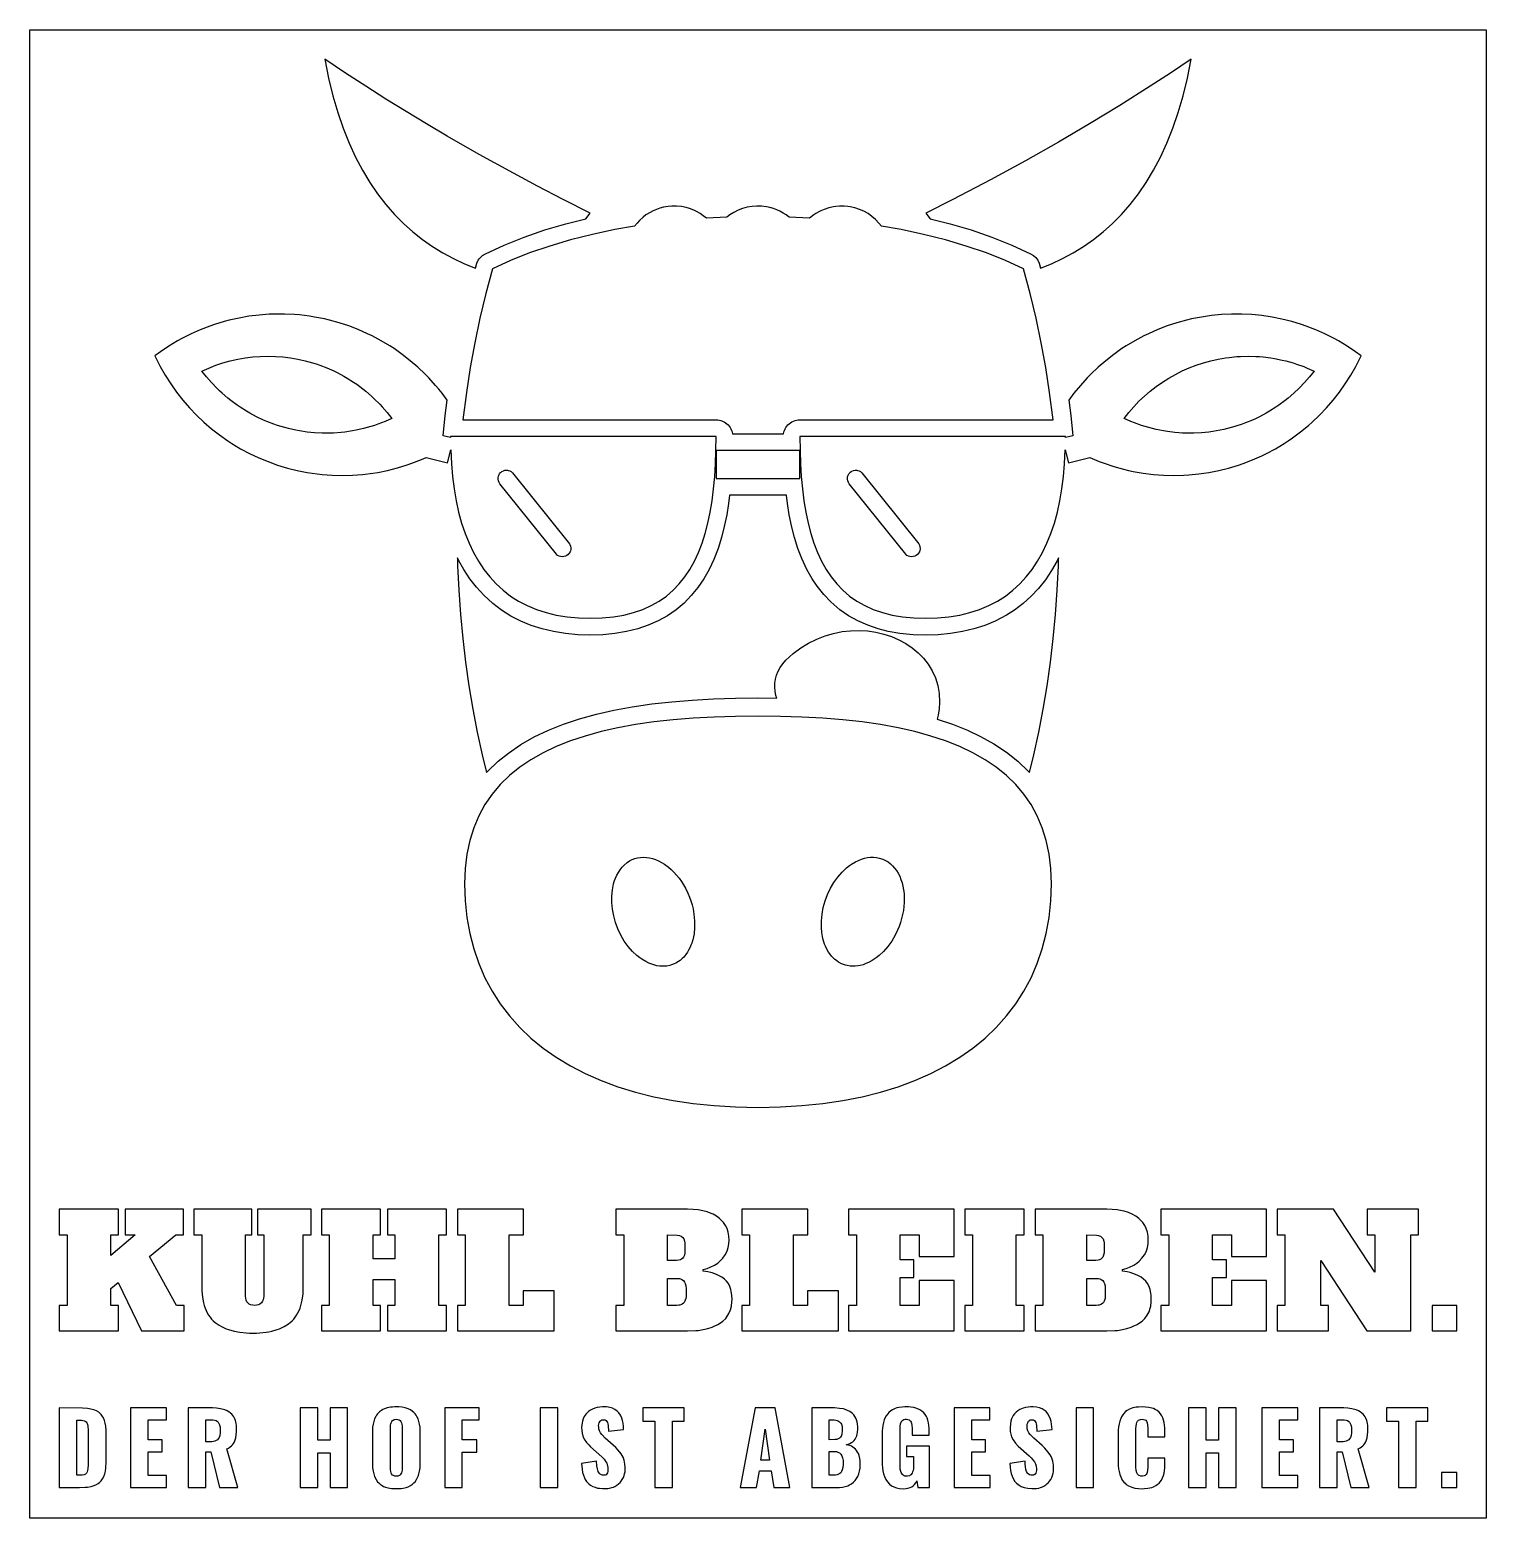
# Model space of a CAD drawing. Header units: millimetres. Extents: x 0 to 272, y 0 to 277.
import ezdxf

# ---------------------------------------------------------------- set-up
doc = ezdxf.new("R2010")
doc.units = ezdxf.units.MM

msp = doc.modelspace()

# ---------------------------------------------------------------- linework, layer by layer
at = {"layer": 'ENTGITTERRAHMEN'}
msp.add_lwpolyline([(0.5, 277.439), (271.5, 277.439), (271.5, 0.5), (0.5, 0.5)], close=True, dxfattribs=at)
at = {"layer": 'MOTIV'}
for points in [[(63.031, 266.932), (59.252, 269.39), (55.4, 271.939), (56.104, 268.458), (56.912, 265.162), (57.822, 262.047), (58.831, 259.108), (59.934, 256.34), (61.128, 253.739), (62.411, 251.301), (63.778, 249.021), (65.226, 246.894), (66.752, 244.916), (68.353, 243.083), (70.025, 241.389), (71.765, 239.831), (73.568, 238.404), (75.433, 237.103), (77.356, 235.924), (79.332, 234.863), (81.359, 233.914), (83.407, 233.085), (83.681, 234.041), (83.948, 234.582), (84.119, 234.831), (84.53, 235.274), (84.766, 235.463), (85.287, 235.769), (88.796, 237.393), (92.493, 238.868), (96.36, 240.197), (100.257, 241.348), (103.952, 242.279), (104.8, 243.339), (99.756, 245.888), (95.002, 248.347), (90.5, 250.733), (84.142, 254.217), (78.15, 257.639), (74.298, 259.917), (70.519, 262.213), (66.775, 264.546)], [(214.178, 262.047), (215.088, 265.162), (215.896, 268.458), (216.6, 271.939), (212.748, 269.39), (208.969, 266.932), (203.355, 263.374), (197.702, 259.917), (191.886, 256.501), (185.785, 253.065), (179.278, 249.548), (172.244, 245.888), (167.2, 243.339), (168.048, 242.279), (171.743, 241.348), (175.64, 240.197), (179.507, 238.868), (183.204, 237.393), (186.713, 235.769), (187.234, 235.463), (187.686, 235.063), (187.881, 234.831), (188.052, 234.582), (188.319, 234.041), (188.593, 233.085), (190.641, 233.914), (192.668, 234.863), (194.644, 235.924), (196.567, 237.103), (198.432, 238.404), (200.235, 239.831), (201.975, 241.389), (203.647, 243.083), (205.248, 244.916), (206.774, 246.894), (208.222, 249.021), (209.589, 251.301), (210.872, 253.739), (212.066, 256.34), (213.169, 259.108)], [(119.286, 244.571), (118.406, 244.418), (117.758, 244.247), (117.125, 244.029), (116.509, 243.766), (115.915, 243.457), (115.16, 242.979), (114.627, 242.574), (113.965, 241.974), (113.509, 241.483), (113.044, 240.895), (109.35, 240.252), (105.182, 239.372), (101.141, 238.356), (97.244, 237.205), (93.509, 235.918), (89.955, 234.497), (86.6, 232.939), (85.367, 228.376), (84.268, 223.791), (83.299, 219.188), (82.459, 214.571), (81.746, 209.945), (81.11, 204.859), (128.2, 204.859), (128.508, 204.844), (128.813, 204.798), (129.112, 204.723), (129.402, 204.619), (129.68, 204.486), (129.944, 204.326), (130.191, 204.142), (130.418, 203.933), (130.624, 203.704), (130.806, 203.455), (130.962, 203.19), (131.092, 202.91), (131.193, 202.619), (131.274, 202.259), (140.726, 202.259), (140.807, 202.619), (140.908, 202.91), (141.038, 203.19), (141.194, 203.455), (141.376, 203.704), (141.582, 203.933), (141.809, 204.142), (142.056, 204.326), (142.32, 204.486), (142.598, 204.619), (142.888, 204.723), (143.187, 204.798), (143.492, 204.844), (143.8, 204.859), (190.89, 204.859), (190.254, 209.945), (189.541, 214.571), (188.701, 219.188), (187.732, 223.791), (186.633, 228.376), (185.4, 232.939), (182.045, 234.497), (178.491, 235.918), (174.756, 237.205), (170.859, 238.356), (166.818, 239.372), (162.65, 240.252), (158.956, 240.895), (158.491, 241.483), (157.875, 242.13), (157.199, 242.713), (156.468, 243.227), (155.691, 243.668), (154.875, 244.029), (154.027, 244.31), (153.156, 244.505), (152.714, 244.571), (152.047, 244.628), (151.153, 244.628), (150.486, 244.571), (150.044, 244.505), (149.173, 244.31), (148.325, 244.029), (147.709, 243.766), (147.31, 243.565), (146.732, 243.227), (146.36, 242.979), (145.599, 242.379), (141.782, 242.566), (141.24, 242.979), (140.678, 243.345), (140.091, 243.668), (139.482, 243.947), (138.855, 244.18), (138.211, 244.367), (137.556, 244.505), (136.669, 244.615), (135.777, 244.637), (134.886, 244.571), (134.006, 244.418), (133.145, 244.18), (132.312, 243.859), (131.515, 243.457), (130.76, 242.979), (130.218, 242.566), (126.401, 242.379), (125.821, 242.848), (125.268, 243.227), (124.69, 243.565), (124.088, 243.859), (123.255, 244.18), (122.611, 244.367), (121.735, 244.541), (120.847, 244.628), (119.953, 244.628)], [(64.199, 220.473), (63.352, 220.886), (61.627, 221.648), (59.868, 222.324), (58.077, 222.914), (56.259, 223.414), (55.342, 223.631), (53.493, 223.997), (52.562, 224.146), (50.691, 224.375), (49.751, 224.454), (47.868, 224.545), (46.926, 224.555), (45.041, 224.507), (43.161, 224.366), (41.29, 224.134), (39.433, 223.809), (37.594, 223.394), (36.683, 223.153), (34.879, 222.604), (33.988, 222.296), (32.23, 221.616), (30.508, 220.85), (28.825, 220), (27.999, 219.545), (26.383, 218.574), (24.817, 217.525), (23.791, 216.772), (24.343, 215.626), (24.778, 214.789), (25.71, 213.15), (26.72, 211.558), (27.807, 210.018), (28.968, 208.533), (30.201, 207.107), (31.503, 205.743), (32.87, 204.445), (34.298, 203.215), (35.786, 202.057), (37.328, 200.973), (38.119, 200.46), (39.737, 199.492), (41.401, 198.605), (43.106, 197.801), (44.848, 197.082), (46.624, 196.449), (48.429, 195.903), (50.258, 195.447), (52.107, 195.081), (53.972, 194.807), (54.909, 194.704), (56.79, 194.567), (58.674, 194.523), (60.559, 194.571), (62.439, 194.712), (64.31, 194.945), (65.24, 195.096), (67.089, 195.466), (68.917, 195.926), (70.721, 196.475), (71.612, 196.782), (73.37, 197.463), (74.282, 197.857), (78.232, 196.869), (78.839, 199.295), (78.964, 196.705), (79.171, 194.315), (79.462, 192.013), (79.839, 189.802), (80.303, 187.683), (80.855, 185.659), (81.496, 183.732), (82.228, 181.904), (83.051, 180.178), (83.966, 178.556), (84.975, 177.039), (86.079, 175.631), (87.279, 174.334), (88.575, 173.149), (89.97, 172.08), (91.465, 171.128), (93.059, 170.296), (94.756, 169.585), (96.555, 168.999), (98.457, 168.538), (100.465, 168.207), (102.579, 168.007), (104.8, 167.939), (107.008, 168.007), (109.084, 168.207), (111.031, 168.538), (112.853, 168.999), (114.553, 169.585), (116.134, 170.296), (117.601, 171.128), (118.956, 172.08), (120.202, 173.149), (121.343, 174.334), (122.383, 175.631), (123.325, 177.039), (124.172, 178.556), (124.927, 180.178), (125.595, 181.904), (126.178, 183.732), (126.679, 185.659), (127.103, 187.683), (127.452, 189.802), (127.731, 192.013), (127.941, 194.315), (128.087, 196.705), (128.172, 199.18), (128.2, 201.739), (78.8, 201.739), (78.803, 201.551), (77.414, 201.898), (77.793, 205.654), (78.161, 208.552), (77.221, 209.81), (76.632, 210.545), (76.024, 211.266), (74.756, 212.661), (74.097, 213.335), (72.73, 214.634), (71.302, 215.863), (69.814, 217.022), (68.272, 218.106), (67.481, 218.619), (65.863, 219.586)], [(226.017, 224.543), (224.132, 224.545), (222.249, 224.454), (220.372, 224.272), (218.507, 223.997), (216.658, 223.631), (215.741, 223.414), (213.923, 222.914), (212.132, 222.324), (210.373, 221.648), (208.648, 220.886), (207.801, 220.473), (206.137, 219.586), (204.519, 218.619), (203.728, 218.106), (202.186, 217.022), (200.698, 215.863), (199.27, 214.634), (197.903, 213.335), (197.244, 212.661), (195.976, 211.266), (194.779, 209.81), (193.839, 208.552), (194.207, 205.654), (194.586, 201.898), (193.197, 201.551), (193.2, 201.739), (143.8, 201.739), (143.828, 199.18), (143.913, 196.705), (144.059, 194.315), (144.269, 192.013), (144.548, 189.802), (144.897, 187.683), (145.321, 185.659), (145.822, 183.732), (146.405, 181.904), (147.073, 180.178), (147.828, 178.556), (148.675, 177.039), (149.617, 175.631), (150.657, 174.334), (151.798, 173.149), (153.044, 172.08), (154.399, 171.128), (155.866, 170.296), (157.447, 169.585), (159.147, 168.999), (160.969, 168.538), (162.916, 168.207), (164.992, 168.007), (167.2, 167.939), (169.421, 168.007), (171.535, 168.207), (173.543, 168.538), (175.445, 168.999), (177.244, 169.585), (178.941, 170.296), (180.535, 171.128), (182.03, 172.08), (183.425, 173.149), (184.721, 174.334), (185.921, 175.631), (187.025, 177.039), (188.034, 178.556), (188.949, 180.178), (189.772, 181.904), (190.504, 183.732), (191.145, 185.659), (191.697, 187.683), (192.161, 189.802), (192.538, 192.013), (192.829, 194.315), (193.036, 196.705), (193.161, 199.295), (193.768, 196.869), (197.718, 197.857), (199.505, 197.112), (200.388, 196.782), (202.178, 196.189), (203.994, 195.684), (204.911, 195.466), (205.833, 195.269), (207.69, 194.945), (209.561, 194.712), (210.5, 194.63), (211.441, 194.571), (213.326, 194.523), (215.21, 194.567), (216.151, 194.624), (218.028, 194.807), (219.893, 195.081), (220.82, 195.253), (221.742, 195.447), (223.571, 195.903), (225.376, 196.449), (226.268, 196.754), (228.027, 197.431), (229.752, 198.193), (230.599, 198.605), (232.263, 199.492), (233.881, 200.46), (234.672, 200.973), (235.449, 201.505), (236.965, 202.627), (238.424, 203.821), (239.13, 204.445), (240.497, 205.743), (241.799, 207.107), (243.032, 208.533), (244.193, 210.018), (245.28, 211.558), (246.29, 213.15), (247.222, 214.789), (247.657, 215.626), (248.209, 216.772), (247.183, 217.525), (245.617, 218.574), (244.001, 219.545), (243.175, 220), (241.492, 220.85), (239.77, 221.616), (238.012, 222.296), (237.121, 222.604), (235.317, 223.153), (233.489, 223.613), (231.64, 223.983), (229.776, 224.261), (227.9, 224.448)], [(58.425, 202.52), (57.019, 202.415), (55.609, 202.379), (54.904, 202.387), (53.496, 202.454), (52.793, 202.514), (52.092, 202.591), (50.697, 202.797), (50.004, 202.925), (48.628, 203.232), (47.945, 203.411), (46.596, 203.819), (45.929, 204.048), (44.612, 204.554), (43.964, 204.831), (42.689, 205.433), (41.444, 206.096), (40.835, 206.45), (39.642, 207.203), (39.061, 207.602), (37.927, 208.44), (37.376, 208.88), (36.307, 209.8), (35.79, 210.28), (35.285, 210.772), (34.311, 211.792), (33.389, 212.859), (32.541, 213.942), (33.799, 214.501), (35.114, 215.01), (36.452, 215.453), (37.811, 215.831), (39.186, 216.141), (40.576, 216.384), (41.975, 216.558), (43.381, 216.663), (44.791, 216.7), (46.2, 216.666), (47.607, 216.564), (49.007, 216.393), (50.396, 216.154), (51.772, 215.846), (52.455, 215.667), (53.804, 215.259), (54.471, 215.031), (55.788, 214.525), (57.077, 213.955), (57.711, 213.646), (58.956, 212.983), (59.565, 212.628), (60.758, 211.875), (61.339, 211.477), (62.473, 210.638), (63.024, 210.198), (64.093, 209.278), (64.61, 208.799), (65.608, 207.803), (66.089, 207.287), (67.011, 206.22), (67.859, 205.136), (66.601, 204.578), (65.286, 204.069), (64.62, 203.839), (63.271, 203.428), (62.589, 203.248), (61.214, 202.937), (60.521, 202.807), (59.126, 202.599)], [(230.556, 206.096), (229.311, 205.433), (228.677, 205.124), (228.036, 204.831), (226.733, 204.293), (226.071, 204.048), (224.732, 203.607), (223.372, 203.232), (222.686, 203.07), (221.996, 202.925), (220.607, 202.685), (219.908, 202.591), (218.504, 202.454), (217.096, 202.387), (216.391, 202.379), (214.981, 202.415), (214.277, 202.459), (213.575, 202.52), (212.176, 202.695), (211.479, 202.807), (210.097, 203.084), (209.411, 203.248), (208.052, 203.625), (207.38, 203.839), (206.053, 204.315), (205.399, 204.578), (204.141, 205.136), (204.989, 206.22), (205.911, 207.287), (206.885, 208.307), (207.907, 209.278), (208.976, 210.198), (210.089, 211.064), (211.242, 211.875), (212.435, 212.628), (213.662, 213.322), (214.923, 213.955), (216.212, 214.525), (217.529, 215.031), (218.868, 215.472), (220.228, 215.846), (221.604, 216.154), (222.993, 216.393), (223.692, 216.487), (225.096, 216.624), (225.8, 216.666), (227.209, 216.7), (228.619, 216.663), (229.323, 216.619), (230.025, 216.558), (231.424, 216.384), (232.121, 216.271), (233.503, 215.995), (234.189, 215.831), (235.548, 215.453), (236.22, 215.24), (237.547, 214.763), (238.201, 214.501), (239.459, 213.942), (238.611, 212.859), (237.689, 211.792), (236.715, 210.772), (235.693, 209.8), (234.624, 208.88), (234.073, 208.44), (232.939, 207.602), (232.358, 207.203), (231.165, 206.45)], [(128.2, 193.939), (143.8, 193.939), (143.8, 199.139), (128.2, 199.139)], [(88.111, 195.056), (88.225, 195.157), (88.35, 195.247), (88.621, 195.388), (88.915, 195.473), (89.066, 195.494), (89.372, 195.49), (89.523, 195.465), (89.815, 195.373), (89.952, 195.306), (90.083, 195.225), (90.317, 195.028), (100.908, 181.79), (100.985, 181.657), (101.098, 181.373), (101.154, 181.073), (101.15, 180.767), (101.087, 180.468), (101.034, 180.324), (100.886, 180.056), (100.689, 179.822), (100.45, 179.631), (100.179, 179.491), (99.885, 179.406), (99.581, 179.379), (99.277, 179.413), (98.985, 179.506), (98.717, 179.653), (98.483, 179.85), (87.982, 192.965), (87.815, 193.221), (87.702, 193.505), (87.646, 193.806), (87.65, 194.112), (87.713, 194.411), (87.766, 194.554), (87.914, 194.822)], [(153.35, 195.247), (153.482, 195.324), (153.766, 195.438), (154.066, 195.494), (154.372, 195.49), (154.523, 195.465), (154.815, 195.373), (154.952, 195.306), (155.083, 195.225), (155.317, 195.028), (165.908, 181.79), (166.049, 181.518), (166.134, 181.224), (166.16, 180.92), (166.15, 180.767), (166.126, 180.616), (166.034, 180.324), (165.886, 180.056), (165.689, 179.822), (165.45, 179.631), (165.179, 179.491), (164.885, 179.406), (164.581, 179.379), (164.277, 179.413), (163.985, 179.506), (163.717, 179.653), (163.483, 179.85), (152.982, 192.965), (152.815, 193.221), (152.702, 193.505), (152.646, 193.806), (152.65, 194.112), (152.674, 194.263), (152.766, 194.554), (152.914, 194.822), (153.007, 194.944), (153.111, 195.056)], [(97.021, 147.127), (99.837, 148.254), (102.806, 149.245), (105.925, 150.109), (109.19, 150.852), (112.6, 151.48), (116.263, 152.012), (119.944, 152.422), (123.763, 152.733), (127.72, 152.951), (131.81, 153.078), (135.967, 153.119), (139.482, 153.085), (139.326, 153.604), (139.178, 154.361), (139.111, 155.119), (139.128, 155.874), (139.234, 156.621), (139.431, 157.359), (139.722, 158.083), (140.112, 158.79), (140.604, 159.476), (141.2, 160.139), (142.539, 161.359), (143.947, 162.419), (145.415, 163.323), (146.93, 164.075), (148.481, 164.679), (150.056, 165.136), (151.646, 165.452), (153.237, 165.628), (154.82, 165.669), (156.382, 165.578), (157.912, 165.359), (159.4, 165.014), (160.834, 164.548), (162.202, 163.963), (163.493, 163.262), (164.696, 162.45), (165.8, 161.53), (166.794, 160.505), (167.665, 159.378), (168.404, 158.153), (168.998, 156.833), (169.436, 155.422), (169.707, 153.923), (169.8, 152.339), (169.734, 151.08), (169.54, 149.902), (169.338, 149.197), (172.163, 148.254), (174.979, 147.127), (177.423, 145.968), (179.904, 144.577), (182.218, 143.033), (184.356, 141.327), (186.308, 139.455), (186.526, 139.222), (187.326, 142.541), (188.237, 146.761), (189.056, 151.039), (189.78, 155.372), (190.407, 159.754), (190.935, 164.181), (191.361, 168.649), (191.684, 173.154), (191.9, 177.689), (191.936, 179.191), (191.667, 178.645), (190.631, 176.827), (189.48, 175.114), (188.212, 173.513), (186.826, 172.03), (185.323, 170.673), (183.706, 169.449), (182.212, 168.497), (180.146, 167.418), (178.211, 166.619), (176.179, 165.966), (174.051, 165.46), (171.829, 165.101), (169.516, 164.888), (167.295, 164.821), (164.897, 164.888), (162.393, 165.131), (160.205, 165.513), (158.383, 165.973), (156.43, 166.635), (154.587, 167.45), (152.859, 168.415), (151.251, 169.527), (149.551, 170.984), (148.222, 172.383), (147.023, 173.897), (146.082, 175.305), (145.104, 177.034), (144.163, 179.053), (143.433, 180.956), (142.803, 182.946), (142.301, 184.873), (141.818, 187.176), (141.469, 189.294), (141.275, 190.819), (130.725, 190.819), (130.531, 189.294), (130.182, 187.176), (129.733, 185.02), (129.197, 182.946), (128.567, 180.956), (127.756, 178.861), (126.896, 177.034), (125.918, 175.305), (124.818, 173.68), (123.59, 172.169), (122.234, 170.782), (120.749, 169.527), (119.141, 168.415), (117.413, 167.45), (115.57, 166.635), (113.617, 165.973), (111.554, 165.463), (109.384, 165.102), (107.103, 164.888), (104.705, 164.821), (102.484, 164.888), (100.171, 165.101), (97.949, 165.46), (95.821, 165.966), (93.789, 166.619), (91.854, 167.418), (90.021, 168.362), (88.294, 169.449), (86.677, 170.673), (84.988, 172.216), (83.623, 173.706), (82.378, 175.311), (81.249, 177.022), (80.333, 178.645), (80.064, 179.191), (80.1, 177.689), (80.316, 173.154), (80.639, 168.649), (81.065, 164.181), (81.593, 159.754), (82.22, 155.372), (82.944, 151.039), (83.763, 146.761), (84.674, 142.541), (85.474, 139.222), (85.692, 139.455), (87.644, 141.327), (89.549, 142.861), (91.87, 144.438), (94.363, 145.858)], [(103.871, 83.246), (106.822, 81.947), (109.936, 80.791), (113.209, 79.783), (116.638, 78.923), (120.219, 78.215), (123.95, 77.66), (127.825, 77.261), (131.843, 77.02), (136, 76.939), (140.157, 77.02), (144.175, 77.261), (148.05, 77.66), (151.781, 78.215), (155.362, 78.923), (158.791, 79.783), (162.064, 80.791), (165.178, 81.947), (168.129, 83.246), (170.915, 84.688), (173.531, 86.27), (175.975, 87.989), (178.243, 89.844), (180.331, 91.832), (182.236, 93.951), (183.956, 96.199), (185.485, 98.572), (186.822, 101.071), (187.962, 103.69), (188.903, 106.43), (189.64, 109.287), (190.171, 112.259), (190.492, 115.344), (190.6, 118.539), (190.492, 121.384), (190.171, 124.069), (189.64, 126.598), (188.903, 128.975), (187.962, 131.204), (186.822, 133.286), (185.485, 135.227), (183.956, 137.028), (182.236, 138.694), (180.331, 140.228), (178.243, 141.634), (175.975, 142.914), (173.531, 144.073), (170.915, 145.113), (168.129, 146.037), (165.178, 146.85), (162.064, 147.555), (158.791, 148.155), (155.362, 148.653), (151.781, 149.053), (148.05, 149.358), (144.175, 149.572), (140.157, 149.698), (136, 149.739), (131.843, 149.698), (127.825, 149.572), (123.95, 149.358), (120.219, 149.053), (116.638, 148.653), (113.209, 148.155), (109.936, 147.555), (106.822, 146.85), (103.871, 146.037), (101.085, 145.113), (98.469, 144.073), (96.025, 142.914), (93.757, 141.634), (91.669, 140.228), (89.764, 138.694), (88.044, 137.028), (86.515, 135.227), (85.178, 133.286), (84.038, 131.204), (83.097, 128.975), (82.36, 126.598), (81.829, 124.069), (81.508, 121.384), (81.4, 118.539), (81.508, 115.344), (81.829, 112.259), (82.36, 109.287), (83.097, 106.43), (84.038, 103.69), (85.178, 101.071), (86.515, 98.572), (88.044, 96.199), (89.764, 93.951), (91.669, 91.832), (93.757, 89.844), (96.025, 87.989), (98.469, 86.27), (101.085, 84.688)], [(123.868, 108.146), (123.679, 107.519), (123.53, 107.119), (123.365, 106.733), (123.087, 106.185), (122.881, 105.84), (122.544, 105.358), (122.175, 104.919), (121.911, 104.652), (121.491, 104.29), (121.196, 104.076), (120.733, 103.797), (120.411, 103.639), (119.91, 103.447), (119.566, 103.349), (119.037, 103.246), (118.676, 103.209), (118.31, 103.195), (117.753, 103.221), (117.189, 103.301), (116.811, 103.385), (116.053, 103.624), (115.675, 103.779), (115.113, 104.055), (114.375, 104.5), (114.013, 104.755), (113.483, 105.176), (112.635, 105.975), (111.846, 106.884), (111.127, 107.89), (110.489, 108.979), (109.941, 110.133), (109.492, 111.335), (109.148, 112.567), (108.915, 113.811), (108.795, 115.048), (108.792, 116.259), (108.905, 117.426), (109.132, 118.532), (109.321, 119.159), (109.47, 119.56), (109.723, 120.133), (110.014, 120.668), (110.34, 121.164), (110.699, 121.618), (111.089, 122.027), (111.655, 122.498), (112.11, 122.794), (112.589, 123.039), (113.09, 123.231), (113.609, 123.37), (114.143, 123.454), (114.69, 123.483), (115.247, 123.458), (115.811, 123.377), (116.379, 123.243), (116.947, 123.054), (117.513, 122.813), (118.073, 122.521), (118.625, 122.178), (119.342, 121.648), (119.863, 121.197), (120.365, 120.704), (120.846, 120.171), (121.304, 119.601), (121.735, 118.997), (122.139, 118.362), (122.511, 117.7), (122.957, 116.781), (123.251, 116.07), (123.508, 115.344), (123.728, 114.607), (123.908, 113.863), (124.085, 112.867), (124.205, 111.63), (124.208, 110.419), (124.095, 109.252)], [(157.987, 104.755), (157.625, 104.5), (157.258, 104.267), (156.7, 103.957), (155.947, 103.624), (155.568, 103.493), (155, 103.34), (154.623, 103.268), (154.061, 103.206), (153.69, 103.195), (153.143, 103.224), (152.609, 103.309), (152.261, 103.395), (151.921, 103.505), (151.427, 103.715), (150.956, 103.977), (150.655, 104.18), (150.226, 104.526), (149.956, 104.783), (149.699, 105.06), (149.34, 105.514), (149.119, 105.84), (148.816, 106.363), (148.55, 106.924), (148.393, 107.317), (148.191, 107.934), (148.077, 108.362), (147.873, 109.481), (147.792, 110.419), (147.795, 111.63), (147.915, 112.867), (148.148, 114.111), (148.492, 115.344), (148.941, 116.546), (149.489, 117.7), (150.127, 118.788), (150.846, 119.795), (151.635, 120.704), (152.483, 121.503), (153.013, 121.923), (153.375, 122.178), (154.113, 122.624), (154.675, 122.899), (155.242, 123.123), (155.811, 123.294), (156.377, 123.41), (156.939, 123.472), (157.493, 123.48), (158.037, 123.432), (158.566, 123.33), (159.246, 123.109), (159.733, 122.882), (160.196, 122.603), (160.634, 122.273), (161.044, 121.896), (161.425, 121.472), (161.773, 121.004), (162.087, 120.494), (162.365, 119.946), (162.607, 119.361), (162.809, 118.745), (162.972, 118.098), (163.095, 117.426), (163.177, 116.732), (163.216, 116.02), (163.205, 115.048), (163.147, 114.308), (163.048, 113.562), (162.908, 112.816), (162.728, 112.072), (162.508, 111.335), (162.251, 110.609), (161.957, 109.897), (161.511, 108.979), (160.873, 107.89), (160.154, 106.884), (159.365, 105.975), (158.517, 105.176)], [(18.278, 57.976), (18.278, 53.204), (20.111, 53.204), (15.602, 49.363), (15.602, 53.204), (16.998, 53.204), (16.998, 57.976), (6, 57.976), (6, 53.204), (7.455, 53.204), (7.455, 40.111), (6, 40.111), (6, 35.339), (16.998, 35.339), (16.998, 40.111), (15.602, 40.111), (15.602, 43.253), (16.94, 44.359), (21.304, 35.339), (29.248, 35.339), (29.248, 40.111), (27.793, 40.111), (22.788, 49.189), (27.647, 53.204), (29.102, 53.204), (29.102, 57.976)], [(33.319, 39.12), (33.534, 38.693), (33.775, 38.291), (34.042, 37.915), (34.334, 37.564), (34.651, 37.239), (34.994, 36.94), (35.747, 36.407), (36.156, 36.171), (37.036, 35.762), (37.508, 35.587), (38.516, 35.301), (39.609, 35.096), (40.787, 34.973), (41.408, 34.942), (42.683, 34.942), (43.295, 34.973), (44.456, 35.096), (45.004, 35.188), (45.53, 35.301), (46.52, 35.587), (46.982, 35.762), (47.843, 36.171), (48.619, 36.663), (48.974, 36.94), (49.307, 37.239), (49.615, 37.564), (49.899, 37.915), (50.157, 38.291), (50.391, 38.693), (50.601, 39.12), (50.786, 39.573), (50.946, 40.051), (51.192, 41.084), (51.34, 42.22), (51.389, 43.457), (51.389, 53.204), (52.844, 53.204), (52.844, 57.976), (42.864, 57.976), (42.864, 53.204), (44.028, 53.204), (44.026, 41.839), (43.994, 41.466), (43.923, 41.14), (43.813, 40.861), (43.606, 40.562), (43.331, 40.341), (43.079, 40.224), (42.683, 40.132), (42.341, 40.111), (41.998, 40.132), (41.602, 40.224), (41.35, 40.341), (41.075, 40.562), (40.914, 40.779), (40.791, 41.042), (40.688, 41.466), (40.655, 41.839), (40.653, 53.204), (41.817, 53.204), (41.817, 57.976), (31.051, 57.976), (31.051, 53.204), (32.506, 53.204), (32.519, 42.825), (32.62, 41.639), (32.824, 40.555), (32.963, 40.051), (33.128, 39.573)], [(64.366, 53.204), (65.763, 53.204), (65.763, 57.976), (54.765, 57.976), (54.765, 53.204), (56.219, 53.204), (56.219, 40.111), (54.765, 40.111), (54.765, 35.339), (65.763, 35.339), (65.763, 40.111), (64.366, 40.111), (64.366, 44.912), (68.44, 44.912), (68.44, 40.111), (67.043, 40.111), (67.043, 35.339), (78.041, 35.339), (78.041, 40.111), (76.586, 40.111), (76.586, 53.204), (78.041, 53.204), (78.041, 57.976), (67.043, 57.976), (67.043, 53.204), (68.44, 53.204), (68.44, 48.782), (64.366, 48.782)], [(92.356, 57.976), (80.078, 57.976), (80.078, 53.204), (81.533, 53.204), (81.533, 40.111), (80.078, 40.111), (80.078, 35.339), (98.088, 35.339), (98.088, 42.788), (92.298, 42.788), (92.298, 40.111), (89.679, 40.111), (89.679, 53.204), (92.356, 53.204)], [(125.798, 35.598), (126.65, 35.8), (127.446, 36.059), (127.824, 36.21), (128.536, 36.556), (129.188, 36.96), (129.481, 37.187), (129.997, 37.691), (130.22, 37.968), (130.595, 38.573), (130.877, 39.244), (131.065, 39.983), (131.158, 40.789), (131.17, 41.217), (131.136, 41.996), (131.035, 42.703), (130.959, 43.031), (130.755, 43.632), (130.485, 44.161), (130.146, 44.62), (129.74, 45.007), (129.273, 45.327), (128.782, 45.606), (128.275, 45.848), (127.483, 46.143), (126.654, 46.354), (125.787, 46.483), (125.787, 46.774), (126.524, 46.969), (127.127, 47.198), (127.897, 47.574), (128.498, 47.962), (128.919, 48.316), (129.441, 48.871), (129.915, 49.52), (130.202, 50.066), (130.351, 50.458), (130.468, 50.871), (130.58, 51.533), (130.617, 52.244), (130.576, 53.008), (130.451, 53.719), (130.243, 54.378), (129.952, 54.985), (129.578, 55.539), (129.36, 55.797), (128.861, 56.273), (128.281, 56.696), (127.634, 57.06), (127.286, 57.219), (126.541, 57.491), (125.73, 57.703), (124.855, 57.855), (123.913, 57.945), (122.907, 57.976), (109.552, 57.976), (109.552, 53.204), (111.007, 53.204), (111.007, 40.111), (109.552, 40.111), (109.552, 35.339), (122.907, 35.339), (124.415, 35.404), (124.89, 35.454)], [(145.252, 53.204), (145.252, 57.976), (132.974, 57.976), (132.974, 53.204), (134.429, 53.204), (134.429, 40.111), (132.974, 40.111), (132.974, 35.339), (150.984, 35.339), (150.984, 42.788), (145.194, 42.788), (145.194, 40.111), (142.576, 40.111), (142.576, 53.204)], [(162.448, 40.111), (162.448, 45.29), (165.009, 45.29), (165.009, 48.607), (162.448, 48.607), (162.448, 53.204), (165.969, 53.204), (165.969, 49.189), (172.486, 49.189), (172.486, 57.976), (152.846, 57.976), (152.846, 53.204), (154.301, 53.204), (154.301, 40.111), (152.846, 40.111), (152.846, 35.339), (172.486, 35.339), (172.486, 44.708), (165.969, 44.708), (165.969, 40.111)], [(185.521, 53.204), (185.521, 57.976), (174.465, 57.976), (174.465, 53.204), (175.919, 53.204), (175.919, 40.111), (174.465, 40.111), (174.465, 35.339), (185.521, 35.339), (185.521, 40.111), (184.066, 40.111), (184.066, 53.204)], [(202.896, 35.454), (203.804, 35.598), (204.656, 35.8), (205.452, 36.059), (205.829, 36.21), (206.542, 36.556), (207.194, 36.96), (207.487, 37.187), (208.003, 37.691), (208.425, 38.262), (208.754, 38.9), (208.988, 39.605), (209.07, 39.983), (209.164, 40.789), (209.176, 41.217), (209.142, 41.996), (209.1, 42.358), (208.964, 43.031), (208.761, 43.632), (208.491, 44.161), (208.152, 44.62), (207.746, 45.007), (207.278, 45.327), (206.537, 45.732), (205.757, 46.054), (205.217, 46.222), (204.66, 46.354), (203.793, 46.483), (203.793, 46.774), (204.53, 46.969), (205.133, 47.198), (205.903, 47.574), (206.504, 47.962), (206.925, 48.316), (207.447, 48.871), (207.921, 49.52), (208.207, 50.066), (208.357, 50.458), (208.473, 50.871), (208.586, 51.533), (208.623, 52.244), (208.582, 53.008), (208.457, 53.719), (208.249, 54.378), (207.958, 54.985), (207.584, 55.539), (207.366, 55.797), (206.867, 56.273), (206.287, 56.696), (205.64, 57.06), (204.927, 57.363), (204.15, 57.605), (203.736, 57.703), (202.86, 57.855), (201.919, 57.945), (200.913, 57.976), (187.558, 57.976), (187.558, 53.204), (189.013, 53.204), (189.013, 40.111), (187.558, 40.111), (187.558, 35.339), (200.913, 35.339), (202.421, 35.404)], [(220.581, 40.111), (220.581, 45.29), (223.142, 45.29), (223.142, 48.607), (220.581, 48.607), (220.581, 53.204), (224.102, 53.204), (224.102, 49.189), (230.62, 49.189), (230.62, 57.976), (210.98, 57.976), (210.98, 53.204), (212.435, 53.204), (212.435, 40.111), (210.98, 40.111), (210.98, 35.339), (230.62, 35.339), (230.62, 44.708), (224.102, 44.708), (224.102, 40.111)], [(232.598, 57.976), (232.598, 53.204), (234.053, 53.204), (234.053, 40.111), (232.598, 40.111), (232.598, 35.339), (242.141, 35.339), (242.141, 40.111), (240.745, 40.111), (240.745, 48.461), (249.27, 35.339), (257.446, 35.339), (257.446, 53.204), (258.901, 53.204), (258.901, 57.976), (249.357, 57.976), (249.357, 53.204), (250.754, 53.204), (250.754, 46.308), (243.102, 57.976)], [(122.197, 52.454), (122.335, 52.071), (122.393, 51.73), (122.412, 51.342), (122.393, 49.906), (122.307, 49.462), (122.152, 49.1), (121.99, 48.883), (121.79, 48.711), (121.551, 48.58), (121.274, 48.49), (120.843, 48.435), (119.154, 48.432), (119.154, 53.204), (120.957, 53.195), (121.37, 53.121), (121.715, 52.974), (121.99, 52.753)], [(199.996, 52.753), (200.203, 52.454), (200.341, 52.071), (200.399, 51.73), (200.418, 51.342), (200.399, 49.906), (200.313, 49.462), (200.158, 49.1), (199.996, 48.883), (199.796, 48.711), (199.557, 48.58), (199.279, 48.49), (198.849, 48.435), (197.159, 48.432), (197.159, 53.204), (198.963, 53.195), (199.376, 53.121), (199.721, 52.974)], [(121.839, 44.929), (122.132, 44.727), (122.355, 44.448), (122.478, 44.184), (122.581, 43.76), (122.616, 43.253), (122.607, 41.709), (122.562, 41.352), (122.478, 41.042), (122.401, 40.861), (122.252, 40.629), (122.132, 40.5), (121.919, 40.341), (121.755, 40.258), (121.477, 40.168), (121.271, 40.132), (120.928, 40.111), (119.154, 40.111), (119.154, 45.115), (121.047, 45.113), (121.376, 45.079), (121.574, 45.033)], [(199.58, 45.033), (199.845, 44.929), (200.137, 44.727), (200.361, 44.448), (200.484, 44.184), (200.587, 43.76), (200.622, 43.253), (200.613, 41.709), (200.568, 41.352), (200.484, 41.042), (200.407, 40.861), (200.258, 40.629), (200.137, 40.5), (199.924, 40.341), (199.673, 40.224), (199.483, 40.168), (199.276, 40.132), (198.934, 40.111), (197.159, 40.111), (197.159, 45.115), (199.053, 45.113), (199.382, 45.079)], [(261.461, 35.339), (266, 35.339), (266, 40.111), (261.461, 40.111)], [(11.898, 6.423), (12.272, 6.524), (12.77, 6.713), (13.199, 6.95), (13.453, 7.136), (13.785, 7.458), (14.06, 7.832), (14.277, 8.257), (14.445, 8.735), (14.572, 9.269), (14.659, 9.86), (14.715, 10.97), (14.706, 16.799), (14.635, 17.639), (14.534, 18.203), (14.393, 18.711), (14.211, 19.163), (14.06, 19.436), (13.784, 19.802), (13.567, 20.019), (13.324, 20.213), (12.911, 20.463), (12.602, 20.601), (11.881, 20.819), (11.248, 20.93), (10.281, 21.009), (6, 21.019), (6, 6.219), (9.782, 6.219), (10.809, 6.26), (11.271, 6.31)], [(22.535, 12.852), (25.112, 12.852), (25.112, 15.117), (22.535, 15.117), (22.535, 18.79), (25.916, 18.79), (25.916, 21.019), (19.265, 21.019), (19.265, 6.219), (25.952, 6.219), (25.952, 8.43), (22.535, 8.43)], [(39.199, 6.219), (37.171, 13.382), (37.468, 13.538), (37.817, 13.772), (38.042, 13.966), (38.237, 14.176), (38.402, 14.402), (38.586, 14.731), (38.73, 15.091), (38.833, 15.483), (38.919, 16.017), (38.968, 16.603), (38.98, 17.109), (38.952, 17.742), (38.902, 18.129), (38.78, 18.654), (38.667, 18.969), (38.452, 19.387), (38.083, 19.852), (37.869, 20.052), (37.51, 20.313), (37.246, 20.46), (36.813, 20.64), (36, 20.851), (35.275, 20.959), (34.485, 21.012), (29.99, 21.019), (29.99, 6.219), (33.261, 6.219), (33.261, 12.852), (34.193, 12.852), (35.819, 6.219)], [(56.374, 21.019), (56.374, 15.026), (54.072, 15.026), (54.072, 21.019), (50.801, 21.019), (50.801, 6.219), (54.072, 6.219), (54.072, 12.687), (56.374, 12.687), (56.374, 6.219), (59.644, 6.219), (59.644, 21.019)], [(70.896, 6.361), (71.347, 6.585), (71.74, 6.859), (71.974, 7.068), (72.185, 7.297), (72.459, 7.681), (72.613, 7.963), (72.803, 8.424), (72.906, 8.755), (73.028, 9.282), (73.112, 9.849), (73.157, 10.454), (73.157, 16.807), (73.112, 17.416), (73.028, 17.983), (72.906, 18.508), (72.745, 18.991), (72.539, 19.43), (72.374, 19.697), (72.185, 19.943), (71.974, 20.169), (71.74, 20.375), (71.347, 20.644), (70.896, 20.865), (70.38, 21.032), (69.8, 21.147), (69.155, 21.208), (68.455, 21.217), (68.008, 21.194), (67.59, 21.147), (67.015, 21.032), (66.505, 20.865), (66.2, 20.724), (65.922, 20.56), (65.549, 20.275), (65.226, 19.943), (65.039, 19.697), (64.874, 19.43), (64.669, 18.991), (64.508, 18.508), (64.386, 17.983), (64.302, 17.416), (64.257, 16.807), (64.257, 10.454), (64.302, 9.849), (64.386, 9.282), (64.508, 8.755), (64.669, 8.266), (64.954, 7.681), (65.226, 7.297), (65.436, 7.068), (65.668, 6.859), (66.058, 6.585), (66.348, 6.43), (66.668, 6.298), (67.2, 6.146), (67.795, 6.048), (68.455, 6.003), (69.155, 6.012), (69.592, 6.048), (70, 6.107), (70.559, 6.242)], [(80.985, 15.081), (80.985, 18.808), (84.11, 18.808), (84.11, 21.019), (77.715, 21.019), (77.715, 6.219), (80.985, 6.219), (80.985, 12.797), (83.708, 12.797), (83.708, 15.081)], [(98.727, 6.219), (98.727, 21.019), (95.456, 21.019), (95.456, 6.219)], [(109.719, 6.642), (110.049, 6.891), (110.343, 7.173), (110.519, 7.38), (110.752, 7.717), (110.948, 8.083), (111.101, 8.468), (111.178, 8.734), (111.258, 9.148), (111.295, 9.58), (111.294, 9.944), (111.243, 10.564), (111.175, 10.952), (111.079, 11.32), (110.886, 11.835), (110.722, 12.152), (110.534, 12.451), (110.003, 13.156), (109.524, 13.68), (107.593, 15.406), (106.918, 16.107), (106.684, 16.408), (106.508, 16.743), (106.396, 17.126), (106.354, 17.447), (106.347, 17.73), (106.384, 18.004), (106.475, 18.278), (106.621, 18.545), (106.781, 18.701), (106.928, 18.777), (107.097, 18.819), (107.338, 18.821), (107.543, 18.778), (107.748, 18.663), (107.872, 18.523), (107.991, 18.294), (108.061, 18.071), (108.118, 17.742), (108.191, 16.67), (111.005, 17.018), (110.967, 17.593), (110.886, 18.192), (110.78, 18.703), (110.653, 19.1), (110.39, 19.674), (110.096, 20.118), (109.797, 20.428), (109.343, 20.759), (108.911, 20.972), (108.404, 21.119), (107.82, 21.202), (107.062, 21.215), (106.547, 21.174), (106.065, 21.093), (105.615, 20.971), (105.198, 20.808), (104.814, 20.605), (104.463, 20.361), (104.004, 19.922), (103.645, 19.4), (103.463, 19.007), (103.327, 18.578), (103.208, 17.866), (103.185, 17.346), (103.197, 16.974), (103.291, 16.282), (103.478, 15.66), (103.681, 15.24), (104.111, 14.607), (104.505, 14.137), (104.828, 13.805), (106.951, 11.921), (107.367, 11.468), (107.703, 11.015), (107.858, 10.723), (107.938, 10.514), (108.061, 9.941), (108.074, 9.4), (108.043, 9.188), (107.967, 8.932), (107.875, 8.74), (107.728, 8.598), (107.579, 8.529), (107.331, 8.487), (107.092, 8.497), (106.887, 8.549), (106.657, 8.673), (106.496, 8.82), (106.355, 9.02), (106.263, 9.205), (106.114, 9.667), (106.015, 10.257), (105.962, 11.116), (103.167, 10.696), (103.259, 9.599), (103.366, 9.016), (103.512, 8.49), (103.696, 8.019), (103.841, 7.735), (104.094, 7.35), (104.286, 7.121), (104.608, 6.819), (104.846, 6.645), (105.239, 6.425), (105.673, 6.252), (106.149, 6.123), (106.49, 6.063), (107.036, 6.01), (107.592, 6.003), (108.076, 6.04), (108.383, 6.091), (108.819, 6.204), (109.093, 6.305), (109.354, 6.425)], [(122.278, 21.019), (114.55, 21.019), (114.55, 18.589), (116.779, 18.589), (116.779, 6.219), (120.067, 6.219), (120.067, 18.589), (122.278, 18.589)], [(141.938, 6.219), (139.179, 21.019), (135.452, 21.019), (132.656, 6.219), (135.744, 6.219), (136.256, 9.344), (138.43, 9.344), (138.923, 6.219)], [(152.685, 6.554), (153.013, 6.693), (153.413, 6.917), (153.769, 7.186), (154.082, 7.502), (154.351, 7.866), (154.578, 8.279), (154.76, 8.742), (154.896, 9.257), (154.982, 9.823), (155.019, 10.754), (154.996, 11.185), (154.945, 11.586), (154.799, 12.193), (154.674, 12.519), (154.524, 12.817), (154.347, 13.087), (154.144, 13.33), (153.915, 13.544), (153.66, 13.731), (153.38, 13.887), (153.075, 14.011), (152.745, 14.105), (152.389, 14.167), (152.76, 14.26), (153.099, 14.391), (153.407, 14.561), (153.618, 14.714), (153.867, 14.953), (154.081, 15.232), (154.26, 15.552), (154.369, 15.819), (154.454, 16.111), (154.53, 16.542), (154.562, 17.019), (154.556, 17.491), (154.516, 17.971), (154.441, 18.407), (154.332, 18.799), (154.189, 19.146), (154.016, 19.455), (153.816, 19.732), (153.59, 19.978), (153.339, 20.191), (153.062, 20.373), (152.662, 20.575), (152.232, 20.735), (151.888, 20.826), (151.156, 20.944), (150.252, 21.012), (145.994, 21.019), (145.994, 6.219), (150.544, 6.219), (151.14, 6.24), (151.695, 6.303), (152.211, 6.407)], [(164.842, 6.533), (165.121, 6.802), (165.355, 7.106), (165.545, 7.443), (165.727, 6.219), (167.883, 6.219), (167.883, 13.893), (163.608, 13.893), (163.608, 11.975), (164.942, 11.975), (164.939, 10.099), (164.906, 9.693), (164.847, 9.37), (164.778, 9.127), (164.681, 8.91), (164.448, 8.595), (164.32, 8.49), (164.17, 8.41), (163.804, 8.326), (163.526, 8.326), (163.339, 8.354), (163.173, 8.407), (162.985, 8.515), (162.867, 8.624), (162.736, 8.796), (162.632, 8.994), (162.554, 9.219), (162.471, 9.659), (162.439, 10.132), (162.44, 17.184), (162.465, 17.626), (162.524, 18.048), (162.632, 18.367), (162.771, 18.593), (162.919, 18.743), (163.115, 18.847), (163.358, 18.905), (163.643, 18.917), (163.901, 18.886), (164.112, 18.816), (164.277, 18.705), (164.402, 18.558), (164.499, 18.386), (164.569, 18.188), (164.641, 17.726), (164.666, 17.28), (164.668, 15.94), (167.865, 15.94), (167.857, 17.254), (167.814, 17.774), (167.734, 18.265), (167.617, 18.725), (167.463, 19.155), (167.337, 19.423), (167.107, 19.793), (166.828, 20.125), (166.499, 20.418), (166.12, 20.672), (165.837, 20.817), (165.358, 20.993), (165.003, 21.083), (164.417, 21.175), (163.99, 21.209), (163.298, 21.217), (162.847, 21.191), (162.223, 21.104), (161.843, 21.014), (161.492, 20.898), (161.02, 20.676), (160.74, 20.497), (160.365, 20.187), (160.144, 19.954), (159.857, 19.564), (159.623, 19.126), (159.497, 18.808), (159.343, 18.296), (159.226, 17.744), (159.113, 16.74), (159.095, 16.086), (159.095, 11.116), (159.112, 10.482), (159.164, 9.882), (159.25, 9.313), (159.37, 8.778), (159.526, 8.276), (159.802, 7.677), (160.065, 7.283), (160.487, 6.833), (160.86, 6.551), (161.289, 6.326), (161.778, 6.16), (162.327, 6.052), (163.151, 6), (163.548, 6.019), (163.907, 6.076), (164.329, 6.21), (164.603, 6.354)], [(178.335, 12.852), (178.335, 15.117), (175.758, 15.117), (175.758, 18.79), (179.138, 18.79), (179.138, 21.019), (172.488, 21.019), (172.488, 6.219), (179.175, 6.219), (179.175, 8.43), (175.758, 8.43), (175.758, 12.852)], [(188.942, 6.362), (189.197, 6.493), (189.551, 6.721), (189.767, 6.891), (190.06, 7.173), (190.236, 7.38), (190.47, 7.717), (190.666, 8.083), (190.818, 8.468), (190.928, 8.87), (190.976, 9.148), (191.012, 9.58), (190.984, 10.362), (190.93, 10.761), (190.848, 11.139), (190.675, 11.668), (190.525, 11.996), (190.348, 12.304), (189.942, 12.881), (189.366, 13.552), (188.849, 14.049), (187.311, 15.406), (186.636, 16.107), (186.402, 16.408), (186.226, 16.743), (186.113, 17.126), (186.071, 17.447), (186.064, 17.73), (186.102, 18.004), (186.193, 18.278), (186.338, 18.545), (186.499, 18.701), (186.645, 18.777), (186.815, 18.819), (187.056, 18.821), (187.26, 18.778), (187.465, 18.663), (187.59, 18.523), (187.709, 18.294), (187.779, 18.071), (187.835, 17.742), (187.909, 16.67), (190.722, 17.018), (190.636, 17.99), (190.546, 18.5), (190.439, 18.903), (190.205, 19.486), (189.941, 19.948), (189.594, 20.354), (189.253, 20.634), (188.854, 20.873), (188.384, 21.054), (187.839, 21.169), (187.217, 21.218), (186.78, 21.215), (186.265, 21.174), (185.782, 21.093), (185.332, 20.971), (184.719, 20.712), (184.352, 20.488), (184.017, 20.224), (183.721, 19.922), (183.471, 19.583), (183.181, 19.007), (183.044, 18.578), (182.953, 18.112), (182.902, 17.346), (182.949, 16.619), (183.046, 16.12), (183.196, 15.66), (183.478, 15.108), (183.923, 14.487), (184.435, 13.914), (186.48, 12.103), (186.844, 11.739), (187.158, 11.377), (187.421, 11.015), (187.618, 10.62), (187.743, 10.179), (187.797, 9.692), (187.792, 9.4), (187.748, 9.136), (187.665, 8.882), (187.561, 8.699), (187.399, 8.572), (187.24, 8.513), (186.977, 8.485), (186.757, 8.506), (186.509, 8.591), (186.292, 8.741), (186.14, 8.914), (185.98, 9.205), (185.853, 9.581), (185.76, 10.045), (185.701, 10.603), (185.68, 11.116), (182.884, 10.696), (182.927, 10.019), (183.008, 9.399), (183.128, 8.834), (183.287, 8.326), (183.484, 7.874), (183.812, 7.35), (184.106, 7.015), (184.564, 6.645), (184.956, 6.425), (185.545, 6.204), (186.208, 6.063), (186.945, 6.003), (187.309, 6.003), (187.794, 6.04), (188.249, 6.123), (188.536, 6.204)], [(198.451, 21.019), (195.181, 21.019), (195.181, 6.219), (198.451, 6.219)], [(210.297, 6.749), (210.633, 7.04), (210.83, 7.256), (211.083, 7.612), (211.285, 8.007), (211.441, 8.437), (211.561, 8.892), (211.647, 9.371), (211.699, 9.875), (211.716, 10.403), (211.716, 11.682), (208.519, 11.682), (208.518, 10.004), (208.485, 9.451), (208.404, 8.99), (208.325, 8.794), (208.22, 8.624), (208.041, 8.456), (207.844, 8.369), (207.53, 8.322), (207.206, 8.341), (206.942, 8.422), (206.774, 8.533), (206.61, 8.721), (206.488, 8.952), (206.377, 9.405), (206.328, 9.99), (206.327, 17.22), (206.352, 17.659), (206.412, 18.073), (206.5, 18.335), (206.634, 18.563), (206.777, 18.716), (206.961, 18.828), (207.188, 18.895), (207.459, 18.918), (207.736, 18.896), (207.963, 18.831), (208.139, 18.723), (208.267, 18.574), (208.418, 18.256), (208.49, 17.812), (208.518, 17.27), (208.519, 15.665), (211.716, 15.665), (211.708, 17.299), (211.667, 17.808), (211.591, 18.29), (211.479, 18.745), (211.332, 19.174), (211.143, 19.569), (210.905, 19.925), (210.616, 20.241), (210.279, 20.518), (209.891, 20.755), (209.597, 20.887), (209.275, 20.997), (208.736, 21.121), (208.13, 21.195), (207.459, 21.22), (206.771, 21.192), (206.348, 21.143), (205.767, 21.023), (205.416, 20.912), (205.094, 20.777), (204.664, 20.528), (204.408, 20.336), (204.068, 20.008), (203.871, 19.764), (203.62, 19.359), (203.481, 19.064), (203.314, 18.584), (203.185, 18.064), (203.093, 17.505), (203.037, 16.906), (203.019, 16.268), (203.019, 10.933), (203.037, 10.309), (203.093, 9.721), (203.185, 9.169), (203.314, 8.653), (203.481, 8.174), (203.62, 7.878), (203.781, 7.603), (204.068, 7.227), (204.289, 7.002), (204.533, 6.797), (204.944, 6.528), (205.252, 6.378), (205.588, 6.253), (206.147, 6.112), (206.771, 6.028), (207.459, 6), (207.919, 6.012), (208.552, 6.073), (209.291, 6.238), (209.615, 6.355), (210.044, 6.576)], [(221.692, 6.219), (224.963, 6.219), (224.963, 21.019), (221.692, 21.019), (221.692, 15.026), (219.39, 15.026), (219.39, 21.019), (216.119, 21.019), (216.119, 6.219), (219.39, 6.219), (219.39, 12.687), (221.692, 12.687)], [(233.039, 15.117), (233.039, 18.79), (236.419, 18.79), (236.419, 21.019), (229.768, 21.019), (229.768, 6.219), (236.455, 6.219), (236.455, 8.43), (233.039, 8.43), (233.039, 12.852), (235.615, 12.852), (235.615, 15.117)], [(249.702, 6.219), (247.674, 13.382), (248.064, 13.594), (248.32, 13.772), (248.546, 13.966), (248.74, 14.176), (248.905, 14.402), (249.089, 14.731), (249.233, 15.091), (249.337, 15.483), (249.422, 16.017), (249.471, 16.603), (249.483, 17.109), (249.455, 17.742), (249.405, 18.129), (249.283, 18.654), (249.105, 19.115), (248.955, 19.387), (248.586, 19.852), (248.372, 20.052), (248.013, 20.313), (247.749, 20.46), (247.316, 20.64), (246.503, 20.851), (245.778, 20.959), (244.988, 21.012), (240.493, 21.019), (240.493, 6.219), (243.764, 6.219), (243.764, 12.852), (244.696, 12.852), (246.322, 6.219)], [(260.647, 21.019), (252.918, 21.019), (252.918, 18.589), (255.147, 18.589), (255.147, 6.219), (258.436, 6.219), (258.436, 18.589), (260.647, 18.589)], [(10.824, 18.552), (10.993, 18.43), (11.125, 18.272), (11.199, 18.13), (11.267, 17.909), (11.312, 17.648), (11.353, 16.908), (11.353, 10.458), (11.327, 9.778), (11.271, 9.362), (11.204, 9.129), (11.064, 8.889), (10.86, 8.704), (10.638, 8.597), (10.264, 8.513), (9.887, 8.486), (9.271, 8.485), (9.271, 18.735), (10.149, 18.72), (10.394, 18.689), (10.664, 18.622)], [(35.547, 18.37), (35.647, 18.219), (35.803, 17.864), (35.902, 17.442), (35.945, 16.95), (35.927, 16.371), (35.851, 15.901), (35.714, 15.503), (35.579, 15.282), (35.406, 15.096), (35.196, 14.946), (34.939, 14.836), (34.712, 14.779), (34.366, 14.739), (33.261, 14.734), (33.261, 18.826), (34.575, 18.816), (34.911, 18.759), (35.194, 18.653), (35.424, 18.499)], [(67.741, 8.916), (67.666, 9.177), (67.613, 9.582), (67.592, 10.056), (67.592, 17.182), (67.63, 17.785), (67.677, 18.069), (67.739, 18.276), (67.854, 18.505), (67.976, 18.662), (68.089, 18.76), (68.273, 18.854), (68.437, 18.897), (68.689, 18.918), (68.959, 18.897), (69.233, 18.812), (69.402, 18.697), (69.56, 18.505), (69.675, 18.276), (69.748, 18.013), (69.803, 17.609), (69.822, 17.182), (69.822, 10.056), (69.784, 9.465), (69.737, 9.177), (69.675, 8.966), (69.56, 8.734), (69.438, 8.576), (69.323, 8.478), (69.132, 8.384), (68.959, 8.341), (68.689, 8.32), (68.419, 8.341), (68.148, 8.426), (67.983, 8.541), (67.832, 8.734)], [(136.548, 11.299), (137.334, 17.072), (138.119, 11.299)], [(151.386, 18.191), (151.514, 17.975), (151.642, 17.591), (151.691, 17.217), (151.684, 16.714), (151.61, 16.191), (151.514, 15.873), (151.359, 15.608), (151.142, 15.397), (150.92, 15.267), (150.641, 15.174), (150.303, 15.118), (149.265, 15.099), (149.265, 18.826), (150.169, 18.81), (150.473, 18.761), (150.742, 18.679), (150.977, 18.564), (151.179, 18.418)], [(246.05, 18.37), (246.15, 18.219), (246.306, 17.864), (246.405, 17.442), (246.448, 16.95), (246.43, 16.371), (246.354, 15.901), (246.217, 15.503), (246.082, 15.282), (245.909, 15.096), (245.699, 14.946), (245.442, 14.836), (245.216, 14.779), (244.869, 14.739), (243.764, 14.734), (243.764, 18.826), (245.078, 18.816), (245.415, 18.759), (245.698, 18.653), (245.927, 18.499)], [(151.435, 12.42), (151.62, 12.129), (151.747, 11.766), (151.836, 11.215), (151.857, 10.51), (151.807, 9.967), (151.69, 9.508), (151.557, 9.218), (151.386, 8.976), (151.242, 8.842), (150.973, 8.682), (150.761, 8.604), (150.391, 8.528), (150.11, 8.506), (149.265, 8.503), (149.265, 12.943), (150.233, 12.933), (150.58, 12.886), (150.88, 12.802), (151.189, 12.644)], [(263.186, 9.033), (263.186, 6.219), (266, 6.219), (266, 9.033)]]:
    msp.add_lwpolyline(points, close=True, dxfattribs=at)

doc.saveas('drawing.dxf')
